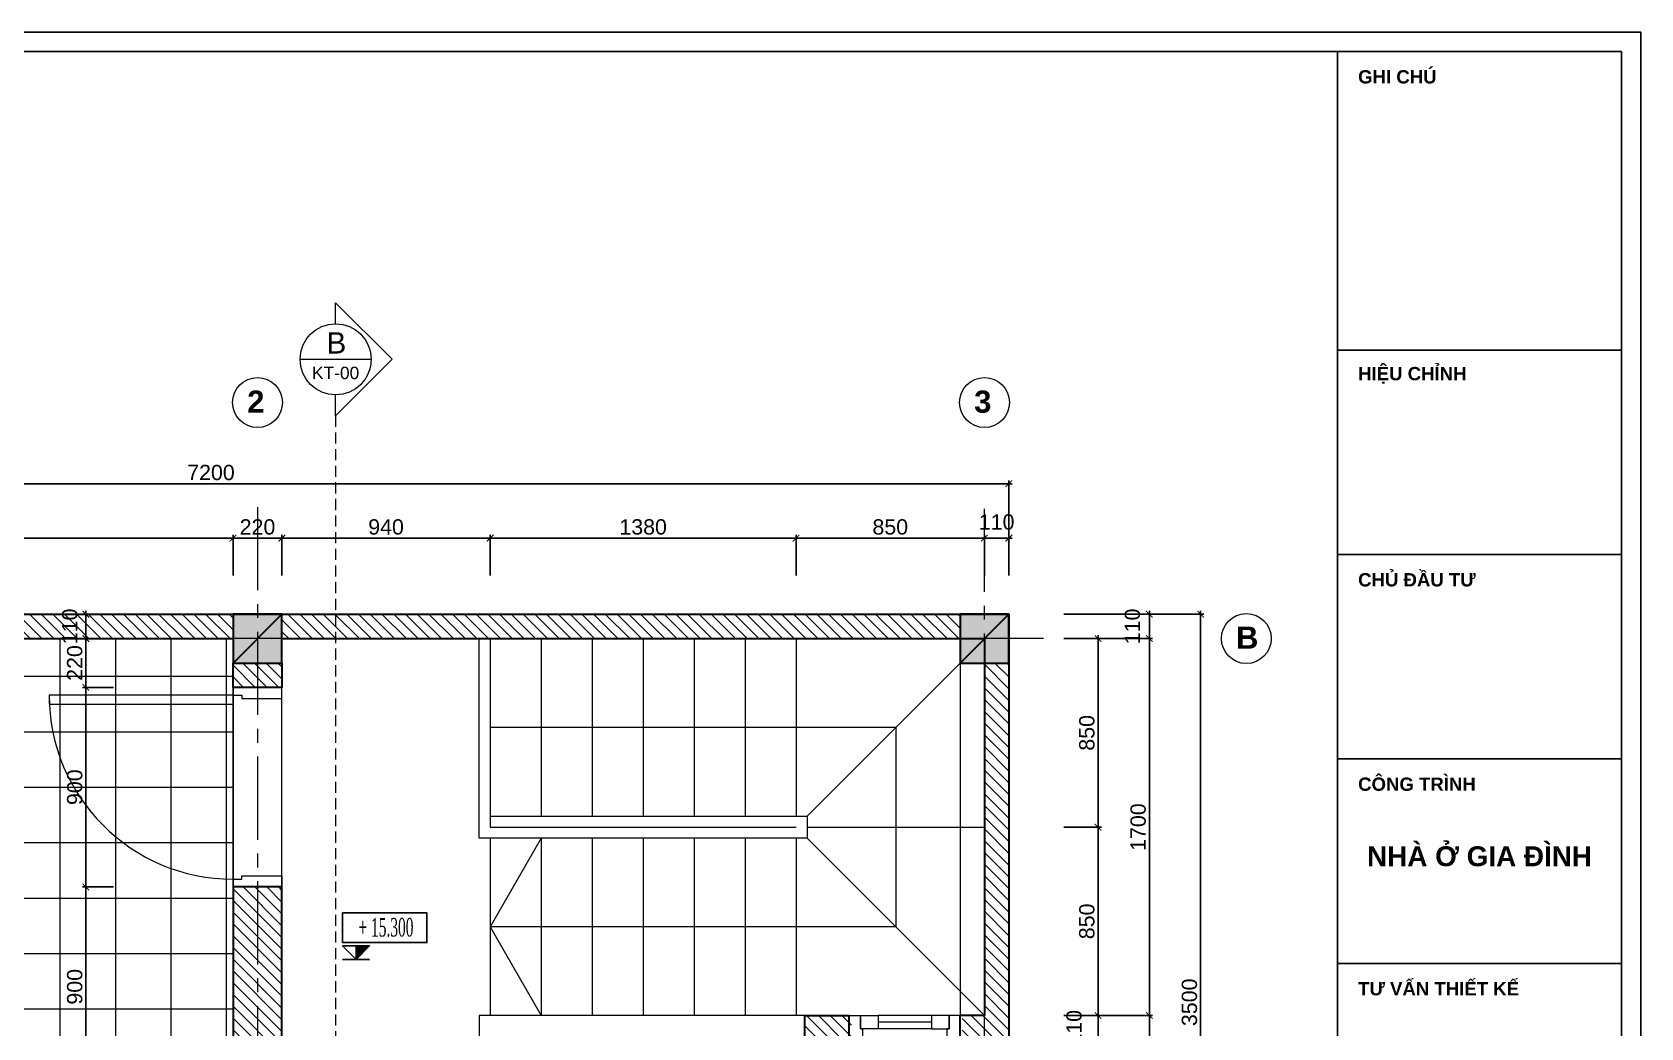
# Model space of a CAD drawing. Header units: millimetres. Extents: x 522695 to 636011, y 461124 to 505319.
# Drawn here: x 579519 to 586777, y 500830 to 505319 of the extents above; entities that cross this region are included whole.
import ezdxf
from ezdxf.enums import TextEntityAlignment as Align

# ---------------------------------------------------------------- set-up
doc = ezdxf.new("R2010")
doc.units = ezdxf.units.MM
doc.header["$LTSCALE"] = 500
doc.header["$MEASUREMENT"] = 0
doc.linetypes.add('CENTER2', pattern=[1.125, 0.75, -0.125, 0.125, -0.125])
doc.linetypes.add('DASHED2', pattern=[0.375, 0.25, -0.125])
doc.layers.get('0').update_dxf_attribs({"linetype": 'CONTINUOUS'})
doc.layers.get('DEFPOINTS').update_dxf_attribs({"color": 250, "linetype": 'CONTINUOUS'})
for name, color, linetype, lineweight in [('DH_CAT', 3, 'CONTINUOUS', 35), ('DH_HATCH', 250, 'CONTINUOUS', 5), ('DH_KHUAT', 149, 'DASHED2', 9), ('DH_KTHUOC', 8, 'CONTINUOUS', 5), ('DH_NOITHAT', 252, 'CONTINUOUS', 9), ('DH_TEXT', 4, 'CONTINUOUS', 13), ('DH_THAY', 4, 'CONTINUOUS', 13), ('DH_TRUC', 251, 'CENTER2', 5), ('TEXT', 3, 'CONTINUOUS', 25)]:
    doc.layers.add(name, color=color, linetype=linetype, lineweight=lineweight)
doc.layers.add('E_Thay', color=33, linetype='CONTINUOUS')
doc.layers.add('IN', color=5, linetype='CONTINUOUS')
doc.styles.add('arial', font='arial.ttf')
doc.styles.add('DH_ARIAL_B', font='arialbd.ttf')
doc.styles.add('DH_KITHUOC', font='arial.ttf')
doc.styles.add('ROMANSssss', font='vntimeh.shx', dxfattribs={"width": 0.55})
doc.dimstyles.new('DH_100s', dxfattribs={"dimtxt": 230, "dimasz": 100, "dimexe": 50, "dimexo": 0, "dimgap": 50, "dimtad": 1, "dimdec": 0, "dimzin": 0, "dimdsep": 46, "dimtxsty": 'DH_KITHUOC', "dimblk1": 'ARCHTICK', "dimblk2": 'ARCHTICK', "dimsah": 1, "dimcen": 90, "dimdle": 50, "dimclrd": 8, "dimclre": 8, "dimclrt": 4, "dimadec": 0, "dimazin": 0, "dimtfac": 100, "dimtdec": 0, "dimtofl": 0, "dimtmove": 2, "dimatfit": 3, "dimldrblk": 'ARCHTICK', "dimfxl": 1, "dimtolj": 2, "dimtzin": 0, "dimarcsym": 0})

# ---------------------------------------------------------------- blocks, each defined once
blk = doc.blocks.new('KHUNGTEN_A3')
at = {"color": 3}
blk.add_lwpolyline([(0, 14850), (21000, 14850), (21000, 0), (0, 0)], close=True, dxfattribs=at)
blk.add_lwpolyline([(380, 14704), (20854, 14704), (20854, 146), (380, 146)], close=True)
for points in [[(18720, 14704), (18720, 146)], [(18720, 12461), (20854, 12461)], [(18720, 10924), (20854, 10924)], [(18720, 9388), (20854, 9388)], [(18720, 7851), (20854, 7851)]]:
    blk.add_lwpolyline(points)
at = {"layer": 'DH_TEXT', "width": 1830.82, "style": 'DH_ARIAL_B'}
for s, insert, char_height, attachment_point in [('GHI CHÚ', (18874, 14514), 100, 4), ('HIỆU CHỈNH', (18874, 12271), 100, 4), ('CHỦ ĐẦU TƯ', (18874, 10734), 100, 4), ('CÔNG TRÌNH', (18874, 9198), 100, 4), ('NHÀ Ở GIA ĐÌNH', (19787, 8656), 150, 5), ('TƯ VẤN THIẾT KẾ', (18874, 7661), 100, 4)]:
    blk.add_mtext(s, dxfattribs=dict(at, insert=insert, char_height=char_height, attachment_point=attachment_point))
blk = doc.blocks.new('*U25')
for p, q in [((-900, 0), (-900, -220)), ((0, 0), (0, -220))]:
    blk.add_line(p, q)
for points in [[(-35, 0), (-35, 830), (-75, 830), (-75, 0)], [(-865, -40), (-850, -40), (-850, -220), (-900, -220), (-900, 0), (-865, 0)], [(-35, -40), (-50, -40), (-50, -220), (0, -220), (0, 0), (-35, 0)]]:
    blk.add_lwpolyline(points, close=True)
at = {"color": 8}
blk.add_arc((-35, 0), 830, 90, 180, dxfattribs=at)
blk = doc.blocks.new('cot220')
at = {"layer": 'DH_HATCH'}
blk.add_hatch(color=256, dxfattribs=at).paths.add_polyline_path([(-110, -110), (110, -110), (110, 110), (-110, 110)])
at = {"layer": 'DH_CAT'}
blk.add_lwpolyline([(-110, -110), (110, -110), (110, 110), (-110, 110)], close=True, dxfattribs=at)
blk.add_lwpolyline([(110, 110), (-110, -110)], dxfattribs=at)
blk = doc.blocks.new('*U24')
for p, q in [((60, -110.4), (440, -110.4)), ((500, -110.4), (500, -220.4))]:
    blk.add_line(p, q)
at = {"color": 8}
for p, q in [((130, -160.4), (370, -160.4)), ((130, -190.4), (370, -190.4)), ((130, -220.4), (370, -220.4))]:
    blk.add_line(p, q, dxfattribs=at)
for points in [[(50, -160.4), (60, -160.4), (60, -110.4), (0, -110.4), (0, -220.4), (50, -220.4)], [(450, -160.4), (440, -160.4), (440, -110.4), (500, -110.4), (500, -220.4), (450, -220.4)]]:
    blk.add_lwpolyline(points, close=True)
for points in [[(50, -160.4), (50, -220.4), (130, -220.4), (130, -160.4)], [(450, -160.4), (450, -220.4), (370, -220.4), (370, -160.4)]]:
    blk.add_lwpolyline(points, close=True, dxfattribs=at)
blk = doc.blocks.new('_ARCHTICK')
at = {"color": 0, "linetype": 'ByBlock', "const_width": 0.15}
blk.add_lwpolyline([(-0.5, -0.5), (0.5, 0.5)], dxfattribs=at)
blk = doc.blocks.new('*D235')
at = {"layer": 'DEFPOINTS', "color": 0, "transparency": 16777216}
for p in [(580425.5, 503037.9), (576945.5, 502869.1), (580425.5, 502869.1)]:
    blk.add_point(p, dxfattribs=at)
at = {"layer": 'DH_KTHUOC', "color": 8, "lineweight": -2, "transparency": 16777216}
for p, q in [((576930.5, 503037.9), (580440.5, 503037.9)), ((576945.5, 502869.1), (576945.5, 503052.9)), ((580425.5, 502869.1), (580425.5, 503052.9))]:
    blk.add_line(p, q, dxfattribs=at)
at = {"layer": 'DH_KTHUOC', "color": 8, "lineweight": -2, "transparency": 16777216, "xscale": 30, "yscale": 30, "zscale": 30, "rotation": 180}
blk.add_blockref('_ARCHTICK', (576945.5, 503037.9), dxfattribs=at)
at = {"layer": 'DH_KTHUOC', "color": 8, "lineweight": -2, "transparency": 16777216, "xscale": 30, "yscale": 30, "zscale": 30}
blk.add_blockref('_ARCHTICK', (580425.5, 503037.9), dxfattribs=at)
at = {"layer": 'DH_KTHUOC', "color": 4, "transparency": 16777216, "insert": (578685.5, 503088.2), "char_height": 69, "attachment_point": 5, "style": 'DH_KITHUOC'}
blk.add_mtext('\\A2;3480', dxfattribs=at)
blk = doc.blocks.new('*D236')
at = {"layer": 'DEFPOINTS', "color": 0, "transparency": 16777216}
for p in [(580645.5, 503037.9), (580425.5, 502869.1), (580645.5, 502869.1)]:
    blk.add_point(p, dxfattribs=at)
at = {"layer": 'DH_KTHUOC', "color": 8, "lineweight": -2, "transparency": 16777216}
for p, q in [((580410.5, 503037.9), (580660.5, 503037.9)), ((580425.5, 502869.1), (580425.5, 503052.9)), ((580645.5, 502869.1), (580645.5, 503052.9))]:
    blk.add_line(p, q, dxfattribs=at)
at = {"layer": 'DH_KTHUOC', "color": 8, "lineweight": -2, "transparency": 16777216, "xscale": 30, "yscale": 30, "zscale": 30, "rotation": 180}
blk.add_blockref('_ARCHTICK', (580425.5, 503037.9), dxfattribs=at)
at = {"layer": 'DH_KTHUOC', "color": 8, "lineweight": -2, "transparency": 16777216, "xscale": 30, "yscale": 30, "zscale": 30}
blk.add_blockref('_ARCHTICK', (580645.5, 503037.9), dxfattribs=at)
at = {"layer": 'DH_KTHUOC', "color": 4, "transparency": 16777216, "insert": (580535.5, 503088.1), "char_height": 69, "attachment_point": 5, "style": 'DH_KITHUOC'}
blk.add_mtext('\\A2;220', dxfattribs=at)
blk = doc.blocks.new('*D237')
at = {"layer": 'DEFPOINTS', "color": 0, "transparency": 16777216}
for p in [(581585.5, 503037.9), (580645.5, 502869.1), (581585.5, 502869.1)]:
    blk.add_point(p, dxfattribs=at)
at = {"layer": 'DH_KTHUOC', "color": 8, "lineweight": -2, "transparency": 16777216}
for p, q in [((580630.5, 503037.9), (581600.5, 503037.9)), ((580645.5, 502869.1), (580645.5, 503052.9)), ((581585.5, 502869.1), (581585.5, 503052.9))]:
    blk.add_line(p, q, dxfattribs=at)
at = {"layer": 'DH_KTHUOC', "color": 8, "lineweight": -2, "transparency": 16777216, "xscale": 30, "yscale": 30, "zscale": 30, "rotation": 180}
blk.add_blockref('_ARCHTICK', (580645.5, 503037.9), dxfattribs=at)
at = {"layer": 'DH_KTHUOC', "color": 8, "lineweight": -2, "transparency": 16777216, "xscale": 30, "yscale": 30, "zscale": 30}
blk.add_blockref('_ARCHTICK', (581585.5, 503037.9), dxfattribs=at)
at = {"layer": 'DH_KTHUOC', "color": 4, "transparency": 16777216, "insert": (581115.5, 503088.1), "char_height": 69, "attachment_point": 5, "style": 'DH_KITHUOC'}
blk.add_mtext('\\A2;940', dxfattribs=at)
blk = doc.blocks.new('*D238')
at = {"layer": 'DEFPOINTS', "color": 0, "transparency": 16777216}
for p in [(582965.5, 503037.9), (581585.5, 502869.1), (582965.5, 502869.1)]:
    blk.add_point(p, dxfattribs=at)
at = {"layer": 'DH_KTHUOC', "color": 8, "lineweight": -2, "transparency": 16777216}
for p, q in [((581570.5, 503037.9), (582980.5, 503037.9)), ((581585.5, 502869.1), (581585.5, 503052.9)), ((582965.5, 502869.1), (582965.5, 503052.9))]:
    blk.add_line(p, q, dxfattribs=at)
at = {"layer": 'DH_KTHUOC', "color": 8, "lineweight": -2, "transparency": 16777216, "xscale": 30, "yscale": 30, "zscale": 30, "rotation": 180}
blk.add_blockref('_ARCHTICK', (581585.5, 503037.9), dxfattribs=at)
at = {"layer": 'DH_KTHUOC', "color": 8, "lineweight": -2, "transparency": 16777216, "xscale": 30, "yscale": 30, "zscale": 30}
blk.add_blockref('_ARCHTICK', (582965.5, 503037.9), dxfattribs=at)
at = {"layer": 'DH_KTHUOC', "color": 4, "transparency": 16777216, "insert": (582275.5, 503088.2), "char_height": 69, "attachment_point": 5, "style": 'DH_KITHUOC'}
blk.add_mtext('\\A2;1380', dxfattribs=at)
blk = doc.blocks.new('*D239')
at = {"layer": 'DEFPOINTS', "color": 0, "transparency": 16777216}
for p in [(583815.5, 503037.9), (582965.5, 502869.1), (583815.5, 502869.1)]:
    blk.add_point(p, dxfattribs=at)
at = {"layer": 'DH_KTHUOC', "color": 8, "lineweight": -2, "transparency": 16777216}
for p, q in [((582950.5, 503037.9), (583830.5, 503037.9)), ((582965.5, 502869.1), (582965.5, 503052.9)), ((583815.5, 502869.1), (583815.5, 503052.9))]:
    blk.add_line(p, q, dxfattribs=at)
at = {"layer": 'DH_KTHUOC', "color": 8, "lineweight": -2, "transparency": 16777216, "xscale": 30, "yscale": 30, "zscale": 30, "rotation": 180}
blk.add_blockref('_ARCHTICK', (582965.5, 503037.9), dxfattribs=at)
at = {"layer": 'DH_KTHUOC', "color": 8, "lineweight": -2, "transparency": 16777216, "xscale": 30, "yscale": 30, "zscale": 30}
blk.add_blockref('_ARCHTICK', (583815.5, 503037.9), dxfattribs=at)
at = {"layer": 'DH_KTHUOC', "color": 4, "transparency": 16777216, "insert": (583390.5, 503088.1), "char_height": 69, "attachment_point": 5, "style": 'DH_KITHUOC'}
blk.add_mtext('\\A2;850', dxfattribs=at)
blk = doc.blocks.new('*D240')
at = {"layer": 'DEFPOINTS', "color": 0, "transparency": 16777216}
for p in [(583925.5, 503037.9), (583815.5, 502869.1), (583925.5, 502869.1)]:
    blk.add_point(p, dxfattribs=at)
at = {"layer": 'DH_KTHUOC', "color": 8, "lineweight": -2, "transparency": 16777216}
for p, q in [((583800.5, 503037.9), (583940.5, 503037.9)), ((583815.5, 502869.1), (583815.5, 503052.9)), ((583925.5, 502869.1), (583925.5, 503052.9))]:
    blk.add_line(p, q, dxfattribs=at)
at = {"layer": 'DH_KTHUOC', "color": 8, "lineweight": -2, "transparency": 16777216, "xscale": 30, "yscale": 30, "zscale": 30, "rotation": 180}
blk.add_blockref('_ARCHTICK', (583815.5, 503037.9), dxfattribs=at)
at = {"layer": 'DH_KTHUOC', "color": 8, "lineweight": -2, "transparency": 16777216, "xscale": 30, "yscale": 30, "zscale": 30}
blk.add_blockref('_ARCHTICK', (583925.5, 503037.9), dxfattribs=at)
at = {"layer": 'DH_KTHUOC', "color": 4, "transparency": 16777216, "insert": (583870.5, 503110.6), "char_height": 69, "attachment_point": 5, "style": 'DH_KITHUOC'}
blk.add_mtext('\\A2;110', dxfattribs=at)
blk = doc.blocks.new('*D241')
at = {"layer": 'DEFPOINTS', "color": 0, "transparency": 16777216}
for p in [(583925.5, 503283.2), (576725.5, 502869.1), (583925.5, 502869.1)]:
    blk.add_point(p, dxfattribs=at)
at = {"layer": 'DH_KTHUOC', "color": 8, "lineweight": -2, "transparency": 16777216}
for p, q in [((576710.5, 503283.2), (583940.5, 503283.2)), ((576725.5, 502869.1), (576725.5, 503298.2)), ((583925.5, 502869.1), (583925.5, 503298.2))]:
    blk.add_line(p, q, dxfattribs=at)
at = {"layer": 'DH_KTHUOC', "color": 8, "lineweight": -2, "transparency": 16777216, "xscale": 30, "yscale": 30, "zscale": 30, "rotation": 180}
blk.add_blockref('_ARCHTICK', (576725.5, 503283.2), dxfattribs=at)
at = {"layer": 'DH_KTHUOC', "color": 8, "lineweight": -2, "transparency": 16777216, "xscale": 30, "yscale": 30, "zscale": 30}
blk.add_blockref('_ARCHTICK', (583925.5, 503283.2), dxfattribs=at)
at = {"layer": 'DH_KTHUOC', "color": 4, "transparency": 16777216, "insert": (580325.5, 503333.5), "char_height": 69, "attachment_point": 5, "style": 'DH_KITHUOC'}
blk.add_mtext('\\A2;7200', dxfattribs=at)
blk = doc.blocks.new('*D246')
at = {"layer": 'DEFPOINTS', "color": 0, "transparency": 16777216}
for p in [(584173.7, 500884.9), (584328, 500884.9), (584173.7, 500774.9)]:
    blk.add_point(p, dxfattribs=at)
at = {"layer": 'DH_KTHUOC', "color": 8, "lineweight": -2, "transparency": 16777216}
for p, q in [((584173.7, 500884.9), (584343, 500884.9)), ((584328, 500759.9), (584328, 500899.9)), ((584173.7, 500774.9), (584343, 500774.9))]:
    blk.add_line(p, q, dxfattribs=at)
at = {"layer": 'DH_KTHUOC', "color": 8, "lineweight": -2, "transparency": 16777216, "xscale": 30, "yscale": 30, "zscale": 30}
for p, rotation in [((584328, 500884.9), 90), ((584328, 500774.9), 270)]:
    blk.add_blockref('_ARCHTICK', p, dxfattribs=dict(at, rotation=rotation))
at = {"layer": 'DH_KTHUOC', "color": 4, "transparency": 16777216, "insert": (584219.8, 500829.9), "char_height": 69, "attachment_point": 5, "rotation": 90, "style": 'DH_KITHUOC'}
blk.add_mtext('\\A2;110', dxfattribs=at)
blk = doc.blocks.new('*D247')
at = {"layer": 'DEFPOINTS', "color": 0, "transparency": 16777216}
for p in [(584173.7, 502584.9), (584559.4, 502584.9), (584173.7, 500884.9)]:
    blk.add_point(p, dxfattribs=at)
at = {"layer": 'DH_KTHUOC', "color": 8, "lineweight": -2, "transparency": 16777216}
for p, q in [((584173.7, 502584.9), (584574.4, 502584.9)), ((584559.4, 500869.9), (584559.4, 502599.9)), ((584173.7, 500884.9), (584574.4, 500884.9))]:
    blk.add_line(p, q, dxfattribs=at)
at = {"layer": 'DH_KTHUOC', "color": 8, "lineweight": -2, "transparency": 16777216, "xscale": 30, "yscale": 30, "zscale": 30}
for p, rotation in [((584559.4, 502584.9), 90), ((584559.4, 500884.9), 270)]:
    blk.add_blockref('_ARCHTICK', p, dxfattribs=dict(at, rotation=rotation))
at = {"layer": 'DH_KTHUOC', "color": 4, "transparency": 16777216, "insert": (584509.1, 501734.9), "char_height": 69, "attachment_point": 5, "rotation": 90, "style": 'DH_KITHUOC'}
blk.add_mtext('\\A2;1700', dxfattribs=at)
blk = doc.blocks.new('*D248')
at = {"layer": 'DEFPOINTS', "color": 0, "transparency": 16777216}
for p in [(584173.7, 502694.9), (584559.4, 502694.9), (584173.7, 502584.9)]:
    blk.add_point(p, dxfattribs=at)
at = {"layer": 'DH_KTHUOC', "color": 8, "lineweight": -2, "transparency": 16777216}
for p, q in [((584559.4, 502569.9), (584559.4, 502709.9)), ((584173.7, 502694.9), (584574.4, 502694.9)), ((584173.7, 502584.9), (584574.4, 502584.9))]:
    blk.add_line(p, q, dxfattribs=at)
at = {"layer": 'DH_KTHUOC', "color": 8, "lineweight": -2, "transparency": 16777216, "xscale": 30, "yscale": 30, "zscale": 30}
for p, rotation in [((584559.4, 502694.9), 90), ((584559.4, 502584.9), 270)]:
    blk.add_blockref('_ARCHTICK', p, dxfattribs=dict(at, rotation=rotation))
at = {"layer": 'DH_KTHUOC', "color": 4, "transparency": 16777216, "insert": (584483.1, 502639.9), "char_height": 69, "attachment_point": 5, "rotation": 90, "style": 'DH_KITHUOC'}
blk.add_mtext('\\A2;110', dxfattribs=at)
blk = doc.blocks.new('*D249')
at = {"layer": 'DEFPOINTS', "color": 0, "transparency": 16777216}
for p in [(584173.7, 502584.9), (584173.7, 501734.9), (584328, 501734.9)]:
    blk.add_point(p, dxfattribs=at)
at = {"layer": 'DH_KTHUOC', "color": 8, "lineweight": -2, "transparency": 16777216}
for p, q in [((584173.7, 502584.9), (584343, 502584.9)), ((584328, 502599.9), (584328, 501719.9)), ((584173.7, 501734.9), (584343, 501734.9))]:
    blk.add_line(p, q, dxfattribs=at)
at = {"layer": 'DH_KTHUOC', "color": 8, "lineweight": -2, "transparency": 16777216, "xscale": 30, "yscale": 30, "zscale": 30}
for p, rotation in [((584328, 502584.9), 90), ((584328, 501734.9), 270)]:
    blk.add_blockref('_ARCHTICK', p, dxfattribs=dict(at, rotation=rotation))
at = {"layer": 'DH_KTHUOC', "color": 4, "transparency": 16777216, "insert": (584277.7, 502159.9), "char_height": 69, "attachment_point": 5, "rotation": 90, "style": 'DH_KITHUOC'}
blk.add_mtext('\\A2;850', dxfattribs=at)
blk = doc.blocks.new('*D250')
at = {"layer": 'DEFPOINTS', "color": 0, "transparency": 16777216}
for p in [(584173.7, 501734.9), (584173.7, 500884.9), (584328, 500884.9)]:
    blk.add_point(p, dxfattribs=at)
at = {"layer": 'DH_KTHUOC', "color": 8, "lineweight": -2, "transparency": 16777216}
for p, q in [((584173.7, 501734.9), (584343, 501734.9)), ((584328, 501749.9), (584328, 500869.9)), ((584173.7, 500884.9), (584343, 500884.9))]:
    blk.add_line(p, q, dxfattribs=at)
at = {"layer": 'DH_KTHUOC', "color": 8, "lineweight": -2, "transparency": 16777216, "xscale": 30, "yscale": 30, "zscale": 30}
for p, rotation in [((584328, 501734.9), 90), ((584328, 500884.9), 270)]:
    blk.add_blockref('_ARCHTICK', p, dxfattribs=dict(at, rotation=rotation))
at = {"layer": 'DH_KTHUOC', "color": 4, "transparency": 16777216, "insert": (584277.7, 501309.9), "char_height": 69, "attachment_point": 5, "rotation": 90, "style": 'DH_KITHUOC'}
blk.add_mtext('\\A2;850', dxfattribs=at)
blk = doc.blocks.new('*D251')
at = {"layer": 'DEFPOINTS', "color": 0, "transparency": 16777216}
for p in [(584173.7, 500884.9), (584173.7, 499304.9), (584559.4, 499304.9)]:
    blk.add_point(p, dxfattribs=at)
at = {"layer": 'DH_KTHUOC', "color": 8, "lineweight": -2, "transparency": 16777216}
for p, q in [((584173.7, 500884.9), (584574.4, 500884.9)), ((584559.4, 500899.9), (584559.4, 499289.9)), ((584173.7, 499304.9), (584574.4, 499304.9))]:
    blk.add_line(p, q, dxfattribs=at)
at = {"layer": 'DH_KTHUOC', "color": 8, "lineweight": -2, "transparency": 16777216, "xscale": 30, "yscale": 30, "zscale": 30}
for p, rotation in [((584559.4, 500884.9), 90), ((584559.4, 499304.9), 270)]:
    blk.add_blockref('_ARCHTICK', p, dxfattribs=dict(at, rotation=rotation))
at = {"layer": 'DH_KTHUOC', "color": 4, "transparency": 16777216, "insert": (584509.1, 500094.9), "char_height": 69, "attachment_point": 5, "rotation": 90, "style": 'DH_KITHUOC'}
blk.add_mtext('\\A2;1580', dxfattribs=at)
blk = doc.blocks.new('*D252')
at = {"layer": 'DEFPOINTS', "color": 0, "transparency": 16777216}
for p in [(584173.7, 502694.9), (584790.8, 502694.9), (584173.7, 499194.9)]:
    blk.add_point(p, dxfattribs=at)
at = {"layer": 'DH_KTHUOC', "color": 8, "lineweight": -2, "transparency": 16777216}
for p, q in [((584790.8, 499179.9), (584790.8, 502709.9)), ((584173.7, 502694.9), (584805.8, 502694.9)), ((584173.7, 499194.9), (584805.8, 499194.9))]:
    blk.add_line(p, q, dxfattribs=at)
at = {"layer": 'DH_KTHUOC', "color": 8, "lineweight": -2, "transparency": 16777216, "xscale": 30, "yscale": 30, "zscale": 30}
for p, rotation in [((584790.8, 502694.9), 90), ((584790.8, 499194.9), 270)]:
    blk.add_blockref('_ARCHTICK', p, dxfattribs=dict(at, rotation=rotation))
at = {"layer": 'DH_KTHUOC', "color": 4, "transparency": 16777216, "insert": (584740.5, 500944.9), "char_height": 69, "attachment_point": 5, "rotation": 90, "style": 'DH_KITHUOC'}
blk.add_mtext('\\A2;3500', dxfattribs=at)
blk = doc.blocks.new('CosSan')
at = {"lineweight": 25}
blk.add_hatch(color=8, dxfattribs=at).paths.add_polyline_path([(160, 160), (0, 160), (0, 0)])
at = {"color": 8, "lineweight": 25}
for p, q in [((-160, 0), (160, 0)), ((0, 0), (0, 160))]:
    blk.add_line(p, q, dxfattribs=at)
blk.add_lwpolyline([(0, 0), (-160, 160), (160, 160)], close=True, dxfattribs=at)
at = {"color": 8}
blk.add_wipeout([(-161, 550), (-161, 200), (839, 200), (839, 550)], dxfattribs=at).dxf.layer = 'E_Thay'
at = {"color": 8, "lineweight": 25}
blk.add_lwpolyline([(-161, 200), (839, 200), (839, 550), (-161, 550)], close=True, dxfattribs=at)
at = {"layer": 'E_Thay', "color": 8, "lineweight": 25}
blk.add_line((-160, 160), (160, 160), dxfattribs=at)
at = {"style": 'ROMANSssss', "width": 0.55}
blk.add_attdef('%%P0,000', text='', height=220, dxfattribs=at).set_placement((353, 271), align=Align.CENTER)
blk = doc.blocks.new('*U212')
at = {"color": 8}
for points in [[(0, 518.2), (0, 636.4), (318.2, 318.2), (0, 0), (0, 118.2)], [(-200, 318.2), (200, 318.2)], [(0, -7111.6), (0, -6993.4), (318.2, -7311.6), (0, -7629.8), (0, -7511.6)], [(-200, -7311.6), (200, -7311.6)]]:
    blk.add_lwpolyline(points, dxfattribs=at)
for centre in [(0, 318.2), (0, -7311.6)]:
    blk.add_circle(centre, 200, dxfattribs=at)
at = {"layer": 'DH_KHUAT', "color": 250, "linetype": 'DASHED2', "ltscale": 0.5}
blk.add_lwpolyline([(0, 0), (0, -7111.6)], dxfattribs=at)
at = {"style": 'arial'}
for p in [(4.1, 410.9), (4.1, -7218.9)]:
    blk.add_text('B', height=120, dxfattribs=at).set_placement(p, align=Align.MIDDLE_CENTER)
for p in [(0, 185.6), (0, -7444.2)]:
    blk.add_attdef('KYHIEU', text='', height=70, dxfattribs=at).set_placement(p, align=Align.BOTTOM_CENTER)
blk = doc.blocks.new('*D404')
at = {"layer": 'DEFPOINTS', "color": 0, "transparency": 16777216}
for p in [(579761.3, 501464.9), (579885.3, 501464.9), (579885.3, 500564.9)]:
    blk.add_point(p, dxfattribs=at)
at = {"layer": 'DH_KTHUOC', "color": 8, "lineweight": -2, "transparency": 16777216}
for p, q in [((579885.3, 501464.9), (579746.3, 501464.9)), ((579761.3, 500549.9), (579761.3, 501479.9)), ((579885.3, 500564.9), (579746.3, 500564.9))]:
    blk.add_line(p, q, dxfattribs=at)
at = {"layer": 'DH_KTHUOC', "color": 8, "lineweight": -2, "transparency": 16777216, "xscale": 30, "yscale": 30, "zscale": 30}
for p, rotation in [((579761.3, 501464.9), 90), ((579761.3, 500564.9), 270)]:
    blk.add_blockref('_ARCHTICK', p, dxfattribs=dict(at, rotation=rotation))
at = {"layer": 'DH_KTHUOC', "color": 4, "transparency": 16777216, "insert": (579711, 501014.9), "char_height": 69, "attachment_point": 5, "rotation": 90, "style": 'DH_KITHUOC'}
blk.add_mtext('\\A2;900', dxfattribs=at)
blk = doc.blocks.new('*D405')
at = {"layer": 'DEFPOINTS', "color": 0, "transparency": 16777216}
for p in [(579761.3, 502364.9), (579885.3, 502364.9), (579885.3, 501464.9)]:
    blk.add_point(p, dxfattribs=at)
at = {"layer": 'DH_KTHUOC', "color": 8, "lineweight": -2, "transparency": 16777216}
for p, q in [((579885.3, 502364.9), (579746.3, 502364.9)), ((579761.3, 501449.9), (579761.3, 502379.9)), ((579885.3, 501464.9), (579746.3, 501464.9))]:
    blk.add_line(p, q, dxfattribs=at)
at = {"layer": 'DH_KTHUOC', "color": 8, "lineweight": -2, "transparency": 16777216, "xscale": 30, "yscale": 30, "zscale": 30}
for p, rotation in [((579761.3, 502364.9), 90), ((579761.3, 501464.9), 270)]:
    blk.add_blockref('_ARCHTICK', p, dxfattribs=dict(at, rotation=rotation))
at = {"layer": 'DH_KTHUOC', "color": 4, "transparency": 16777216, "insert": (579711, 501914.9), "char_height": 69, "attachment_point": 5, "rotation": 90, "style": 'DH_KITHUOC'}
blk.add_mtext('\\A2;900', dxfattribs=at)
blk = doc.blocks.new('*D406')
at = {"layer": 'DEFPOINTS', "color": 0, "transparency": 16777216}
for p in [(579761.3, 502584.9), (579885.3, 502584.9), (579885.3, 502364.9)]:
    blk.add_point(p, dxfattribs=at)
at = {"layer": 'DH_KTHUOC', "color": 8, "lineweight": -2, "transparency": 16777216}
for p, q in [((579885.3, 502584.9), (579746.3, 502584.9)), ((579761.3, 502349.9), (579761.3, 502599.9)), ((579885.3, 502364.9), (579746.3, 502364.9))]:
    blk.add_line(p, q, dxfattribs=at)
at = {"layer": 'DH_KTHUOC', "color": 8, "lineweight": -2, "transparency": 16777216, "xscale": 30, "yscale": 30, "zscale": 30}
for p, rotation in [((579761.3, 502584.9), 90), ((579761.3, 502364.9), 270)]:
    blk.add_blockref('_ARCHTICK', p, dxfattribs=dict(at, rotation=rotation))
at = {"layer": 'DH_KTHUOC', "color": 4, "transparency": 16777216, "insert": (579711, 502474.9), "char_height": 69, "attachment_point": 5, "rotation": 90, "style": 'DH_KITHUOC'}
blk.add_mtext('\\A2;220', dxfattribs=at)
blk = doc.blocks.new('*D407')
at = {"layer": 'DEFPOINTS', "color": 0, "transparency": 16777216}
for p in [(579761.3, 502694.9), (579885.3, 502694.9), (579885.3, 502584.9)]:
    blk.add_point(p, dxfattribs=at)
at = {"layer": 'DH_KTHUOC', "color": 8, "lineweight": -2, "transparency": 16777216}
for p, q in [((579761.3, 502569.9), (579761.3, 502709.9)), ((579885.3, 502694.9), (579746.3, 502694.9)), ((579885.3, 502584.9), (579746.3, 502584.9))]:
    blk.add_line(p, q, dxfattribs=at)
at = {"layer": 'DH_KTHUOC', "color": 8, "lineweight": -2, "transparency": 16777216, "xscale": 30, "yscale": 30, "zscale": 30}
for p, rotation in [((579761.3, 502694.9), 90), ((579761.3, 502584.9), 270)]:
    blk.add_blockref('_ARCHTICK', p, dxfattribs=dict(at, rotation=rotation))
at = {"layer": 'DH_KTHUOC', "color": 4, "transparency": 16777216, "insert": (579688.5, 502639.9), "char_height": 69, "attachment_point": 5, "rotation": 90, "style": 'DH_KITHUOC'}
blk.add_mtext('\\A2;110', dxfattribs=at)

msp = doc.modelspace()

# ---------------------------------------------------------------- hatches: boundary and pattern name
at = {"layer": 'DH_HATCH'}
h = msp.add_hatch(dxfattribs=at)
h.set_pattern_fill('ANSI31', color=256, scale=300, style=0)
h.set_pattern_definition([(315, (1021890.382, -57687.853), (26.5165043, 26.5165043), [])])
h.paths.add_polyline_path([(576145.5, 502474.9), (576145.5, 502584.9), (575925.5, 502584.9), (575925.5, 502474.9)])
h.paths.add_polyline_path([(576725.5, 502474.9), (576725.5, 502584.9), (576145.5, 502584.9), (576145.5, 502474.9)])
h.paths.add_polyline_path([(576725.5, 502694.9), (575925.5, 502694.9), (575925.5, 502584.9), (576725.5, 502584.9)])
h.paths.add_polyline_path([(580425.5, 502694.9), (576945.5, 502694.9), (576945.5, 502584.9), (580425.5, 502584.9)])
h.paths.add_polyline_path([(580645.5, 501464.9), (580425.5, 501464.9), (580425.5, 500574.9), (580645.5, 500574.9)])
h.paths.add_polyline_path([(580645.5, 502474.9), (580425.5, 502474.9), (580425.5, 502364.9), (580645.5, 502364.9)])
h.paths.add_polyline_path([(583705.5, 502694.9), (580645.5, 502694.9), (580645.5, 502584.9), (583705.5, 502584.9)])
h.paths.add_polyline_path([(583925.5, 502474.9), (583815.5, 502474.9), (583815.5, 500884.9), (583715.5, 500884.9), (583715.5, 500774.9), (583815.5, 500774.9), (583815.5, 499414.9), (583925.5, 499414.9)])
h.paths.add_polyline_path([(583215.5, 500884.9), (583005.5, 500884.9), (583005.5, 500574.9), (583115.5, 500574.9), (583115.5, 500774.9), (583215.5, 500774.9)])
h.paths.add_polyline_path([(583705.5, 499304.9), (583115.5, 499304.9), (583115.5, 499774.9), (583005.5, 499774.9), (583005.5, 499304.9), (580645.5, 499304.9), (580645.5, 499194.9), (583705.5, 499194.9)])
h.paths.add_polyline_path([(580425.5, 499414.9), (579425.5, 499414.9), (579425.5, 499194.9), (580425.5, 499194.9)])
h.paths.add_polyline_path([(580645.5, 499774.9), (580425.5, 499774.9), (580425.5, 499414.9), (580645.5, 499414.9)])
h = msp.add_hatch(dxfattribs=at)
h.set_pattern_fill('NET', color=256, scale=2000, style=0)
h.set_pattern_definition([(0, (576145.54, 499414.93), (0, 250), []), (90, (576145.54, 499414.93), (-250, 2e-14), [])])
h.paths.add_polyline_path([(576725.5, 502474.9), (576145.5, 502474.9), (576145.5, 499414.9), (580425.5, 499414.9), (580425.5, 502584.9), (576725.5, 502584.9)])

# ---------------------------------------------------------------- linework, layer by layer
at = {"layer": 'DH_CAT'}
for points in [[(575925.5, 502694.9), (583925.5, 502694.9), (583925.5, 499194.9), (579425.5, 499194.9)], [(576725.5, 502584.9), (580425.5, 502584.9)], [(580645.5, 502584.9), (583815.5, 502584.9), (583815.5, 500884.9)], [(580645.5, 502474.9), (580645.5, 502364.9), (580425.5, 502364.9), (580425.5, 502474.9)], [(580645.5, 500564.9), (580645.5, 501464.9), (580425.5, 501464.9), (580425.5, 500564.9)], [(583005.5, 500574.9), (583005.5, 500884.9)], [(583005.5, 500884.9), (583205.5, 500884.9)], [(583205.5, 500774.9), (583205.5, 500884.9)], [(583815.5, 500884.9), (583705.5, 500884.9)], [(583705.5, 500774.9), (583705.5, 500884.9)]]:
    msp.add_lwpolyline(points, dxfattribs=at)
at = {"layer": 'DH_HATCH'}
msp.add_lwpolyline([(576145.5, 502584.9), (580425.5, 502584.9), (580425.5, 499414.9), (576145.5, 499414.9)], close=True, dxfattribs=at)
at = {"layer": 'DH_KTHUOC'}
for points in [[(580425.5, 501464.9), (580425.5, 502364.9)], [(580645.5, 501464.9), (580645.5, 502364.9)], [(581585.5, 502184.9), (583415.5, 502184.9), (583415.5, 501284.9), (581585.5, 501284.9)], [(581815.5, 501684.9), (581585.5, 501284.9), (581815.5, 500884.9)]]:
    msp.add_lwpolyline(points, dxfattribs=at)
at = {"layer": 'DH_NOITHAT'}
msp.add_lwpolyline([(583705.5, 502474.9), (583705.5, 500884.9)], dxfattribs=at)
at = {"layer": 'DH_TEXT'}
for points in [[(583005.5, 500884.9), (581535.5, 500884.9)], [(581535.5, 500884.9), (581535.5, 500774.9)]]:
    msp.add_lwpolyline(points, dxfattribs=at)
at = {"layer": 'DH_THAY'}
msp.add_line((581585.5, 501734.9), (582965.5, 501734.9), dxfattribs=at)
for points in [[(581585.5, 501784.9), (583015.5, 501784.9), (583015.5, 501684.9), (581535.5, 501684.9), (581535.5, 502584.9)], [(581585.5, 502584.9), (581585.5, 501734.9)], [(581815.5, 502584.9), (581815.5, 501784.9)], [(582045.5, 502584.9), (582045.5, 501784.9)], [(582275.5, 502584.9), (582275.5, 501784.9)], [(582505.5, 502584.9), (582505.5, 501784.9)], [(582735.5, 502584.9), (582735.5, 501784.9)], [(582965.5, 502584.9), (582965.5, 501784.9)], [(583015.5, 501784.9), (583705.5, 502474.9)], [(581585.5, 501684.9), (581585.5, 500884.9)], [(581815.5, 501684.9), (581815.5, 500884.9)], [(582045.5, 501684.9), (582045.5, 500884.9)], [(582275.5, 501684.9), (582275.5, 500884.9)], [(582505.5, 501684.9), (582505.5, 500884.9)], [(582735.5, 501684.9), (582735.5, 500884.9)], [(582965.5, 501684.9), (582965.5, 500884.9)], [(583015.5, 501734.9), (583815.5, 501734.9)], [(583015.5, 501684.9), (583815.5, 500884.9)]]:
    msp.add_lwpolyline(points, dxfattribs=at)
for centre in [(580535.5, 503649.1), (583815.5, 503649.1), (584997.1, 502584.9)]:
    msp.add_circle(centre, 112.5, dxfattribs=at)
at = {"layer": 'DH_TRUC'}
for p, q in [((580535.5, 503178.1), (580535.5, 498858.1)), ((583815.5, 498858.1), (583815.5, 503178.1)), ((584082.1, 502584.9), (575595.4, 502584.9))]:
    msp.add_line(p, q, dxfattribs=at)

# ---------------------------------------------------------------- block references
at = {"xscale": 0.6000000000058208, "yscale": 0.6000000000058208, "zscale": 0.6000000000058208}
msp.add_blockref('KHUNGTEN_A3', (574177, 496409.3), dxfattribs=at)
at = {"layer": 'DH_CAT'}
for p in [(580535.5, 502584.9), (583815.5, 502584.9)]:
    msp.add_blockref('cot220', p, dxfattribs=at)
at = {"layer": 'DH_NOITHAT'}
for name, p, rotation in [('*U25', (580425.5, 502364.9), 90), ('*U24', (583705.9, 500664.6), 180)]:
    msp.add_blockref(name, p, dxfattribs=dict(at, rotation=rotation))

# ---------------------------------------------------------------- texts
at = {"layer": 'DH_TEXT', "style": 'DH_ARIAL_B'}
for s, p in [('2', (580489, 503603.5)), ('3', (583769, 503603.5)), ('B', (584950.5, 502539.4))]:
    msp.add_text(s, height=100, dxfattribs=at).set_placement(p)

# ---------------------------------------------------------------- dimensions: what is measured, and where the dimension line sits
at = {"layer": 'DH_KTHUOC'}
for base, p1, p2, picture, middle in [((583925.5, 503283.2), (576725.5, 502869.1), (583925.5, 502869.1), '*D241', (580325.5, 503333.5)), ((580425.5, 503037.9), (576945.5, 502869.1), (580425.5, 502869.1), '*D235', (578685.5, 503088.2)), ((580645.5, 503037.9), (580425.5, 502869.1), (580645.5, 502869.1), '*D236', (580535.5, 503088.1)), ((581585.5, 503037.9), (580645.5, 502869.1), (581585.5, 502869.1), '*D237', (581115.5, 503088.1)), ((582965.5, 503037.9), (581585.5, 502869.1), (582965.5, 502869.1), '*D238', (582275.5, 503088.2)), ((583815.5, 503037.9), (582965.5, 502869.1), (583815.5, 502869.1), '*D239', (583390.5, 503088.1)), ((583925.5, 503037.9), (583815.5, 502869.1), (583925.5, 502869.1), '*D240', (583870.5, 503110.6))]:
    dim = msp.add_linear_dim(base=base, p1=p1, p2=p2, dimstyle='DH_100s', override={"dimscale": 0.3, "dimarcsym": 2}, dxfattribs=at)
    dim.commit()
    dim.dimension.update_dxf_attribs({"geometry": picture, "text_midpoint": middle})
for base, p1, p2, picture, middle in [((579761.3, 502694.9), (579885.3, 502584.9), (579885.3, 502694.9), '*D407', (579688.5, 502639.9)), ((584790.8, 502694.9), (584173.7, 499194.9), (584173.7, 502694.9), '*D252', (584740.5, 500944.9)), ((579761.3, 502584.9), (579885.3, 502364.9), (579885.3, 502584.9), '*D406', (579711, 502474.9)), ((584559.4, 502584.9), (584173.7, 500884.9), (584173.7, 502584.9), '*D247', (584509.1, 501734.9)), ((584328, 501734.9), (584173.7, 502584.9), (584173.7, 501734.9), '*D249', (584277.7, 502159.9)), ((579761.3, 502364.9), (579885.3, 501464.9), (579885.3, 502364.9), '*D405', (579711, 501914.9)), ((584328, 500884.9), (584173.7, 501734.9), (584173.7, 500884.9), '*D250', (584277.7, 501309.9)), ((579761.3, 501464.9), (579885.3, 500564.9), (579885.3, 501464.9), '*D404', (579711, 501014.9)), ((584559.4, 499304.9), (584173.7, 500884.9), (584173.7, 499304.9), '*D251', (584509.1, 500094.9))]:
    dim = msp.add_linear_dim(base=base, p1=p1, p2=p2, angle=90, dimstyle='DH_100s', override={"dimscale": 0.3, "dimarcsym": 2}, dxfattribs=at)
    dim.commit()
    dim.dimension.update_dxf_attribs({"geometry": picture, "text_midpoint": middle})
for base, p1, p2, picture, middle in [((584559.4, 502694.9), (584173.7, 502584.9), (584173.7, 502694.9), '*D248', (584483.1, 502639.9)), ((584328, 500884.9), (584173.7, 500774.9), (584173.7, 500884.9), '*D246', (584219.8, 500829.9))]:
    dim = msp.add_linear_dim(base=base, p1=p1, p2=p2, angle=90, dimstyle='DH_100s', override={"dimscale": 0.3, "dimarcsym": 2}, dxfattribs=at)
    dim.commit()
    dim.dimension.update_dxf_attribs({"geometry": picture, "text_midpoint": middle, "dimtype": 128})

# ---------------------------------------------------------------- next in the draw order: block references
ref = msp.add_blockref('CosSan', (580980.6, 501138.3), dxfattribs=dict(xscale=0.3809999999939464, yscale=0.3809999999939464, zscale=0.3809999999939464))
ref.add_attrib('%%P0,000', '+ 15.300', dxfattribs={"layer": 'TEXT', "height": 83.82, "style": 'ROMANSssss', "width": 0.55}).set_placement((581115.2, 501241.4), align=Align.CENTER)

# ---------------------------------------------------------------- next in the draw order: linework, layer by layer
at = {"layer": 'IN'}
msp.add_lwpolyline([(574177, 505319.3), (586777, 505319.3), (586777, 496409.3), (574177, 496409.3)], close=True, dxfattribs=at)

# ---------------------------------------------------------------- next in the draw order: block references
at = {"layer": 'DH_THAY'}
ref = msp.add_blockref('*U212', (580888, 503589.7), dxfattribs=dict(at, xscale=0.8, yscale=0.8, zscale=0.8))
ref.add_attrib('KYHIEU', 'KT-00', dxfattribs={"layer": '0', "height": 56, "style": 'arial'}).set_placement((580888, 497634.4), align=Align.BOTTOM_CENTER)
ref.add_attrib('KYHIEU', 'KT-00', dxfattribs={"layer": '0', "height": 56, "style": 'arial'}).set_placement((580888, 503738.2), align=Align.BOTTOM_CENTER)

doc.saveas('drawing.dxf')
